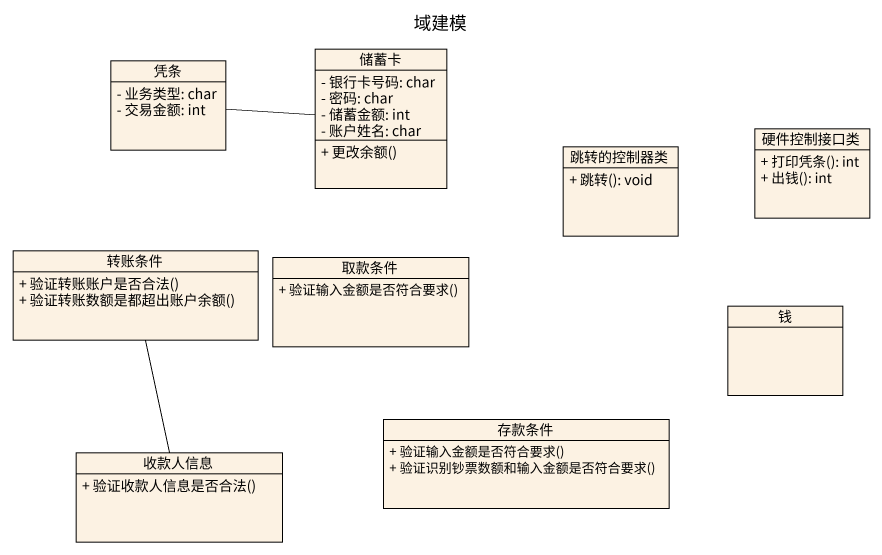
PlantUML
@startuml
title 域建模
hide circle
hide empty members
skinparam classAttributeIconSize 0
class 凭条 {
  - 业务类型: char
  - 交易金额: int
}
class 储蓄卡 {
  - 银行卡号码: char
  - 密码: char
  - 储蓄金额: int
  - 账户姓名: char
  + 更改余额()
}
class 跳转的控制器类 {
  + 跳转(): void
}
class 硬件控制接口类 {
  + 打印凭条(): int
  + 出钱(): int
}
class 转账条件 {
  + 验证转账账户是否合法()
  + 验证转账数额是都超出账户余额()
}
class 取款条件 {
  + 验证输入金额是否符合要求()
}
class 钱
class 存款条件 {
  + 验证输入金额是否符合要求()
  + 验证识别钞票数额和输入金额是否符合要求()
}
class 收款人信息 {
  + 验证收款人信息是否合法()
}
凭条 -right- 储蓄卡
收款人信息 -up- 转账条件
@enduml
